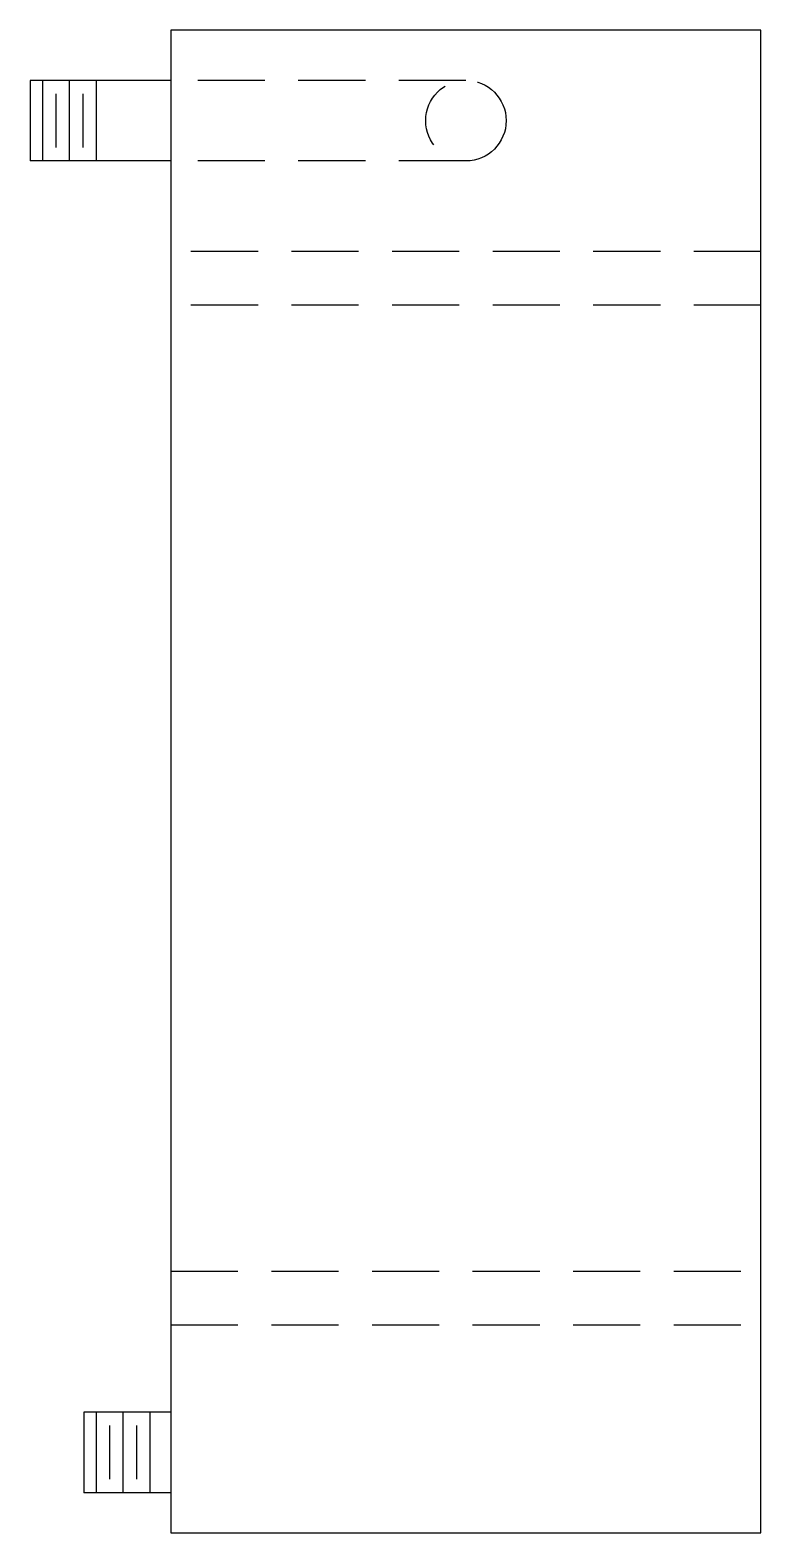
# Model space of a CAD drawing. Extents: x -527.7 to -500.4, y 1419.8 to 1475.8.
import ezdxf

# ---------------------------------------------------------------- set-up
doc = ezdxf.new("R2010")
doc.units = 0
doc.header["$LTSCALE"] = 10
doc.header["$MEASUREMENT"] = 0
doc.linetypes.add('HIDDEN', pattern=[0.375, 0.25, -0.125])
doc.layers.get('0').update_dxf_attribs({"linetype": 'CONTINUOUS'})

msp = doc.modelspace()

# ---------------------------------------------------------------- linework, layer by layer
for p, q in [((-500.42, 1475.807), (-522.42, 1475.807)), ((-522.42, 1475.807), (-522.42, 1419.807)), ((-500.42, 1419.807), (-500.42, 1475.807)), ((-522.42, 1473.932), (-527.67, 1473.932)), ((-527.67, 1473.932), (-527.67, 1470.932)), ((-527.206, 1473.932), (-527.206, 1470.932)), ((-526.206, 1473.932), (-526.206, 1470.932)), ((-525.206, 1473.932), (-525.206, 1470.932)), ((-526.706, 1473.432), (-526.706, 1471.432)), ((-525.706, 1473.432), (-525.706, 1471.432)), ((-522.42, 1470.932), (-527.67, 1470.932)), ((-525.67, 1424.307), (-525.67, 1421.307)), ((-522.42, 1424.307), (-525.67, 1424.307)), ((-525.206, 1424.307), (-525.206, 1421.307)), ((-524.206, 1424.307), (-524.206, 1421.307)), ((-523.206, 1424.307), (-523.206, 1421.307)), ((-524.706, 1423.807), (-524.706, 1421.807)), ((-523.706, 1423.807), (-523.706, 1421.807)), ((-522.42, 1421.307), (-525.67, 1421.307)), ((-522.42, 1419.807), (-500.42, 1419.807))]:
    msp.add_line(p, q)
at = {"linetype": 'HIDDEN'}
for p, q in [((-511.42, 1473.932), (-522.42, 1473.932)), ((-511.42, 1470.932), (-522.42, 1470.932)), ((-500.42, 1467.557), (-522.42, 1467.557)), ((-500.42, 1465.557), (-522.42, 1465.557)), ((-522.42, 1429.557), (-500.42, 1429.557)), ((-522.42, 1427.557), (-500.42, 1427.557))]:
    msp.add_line(p, q, dxfattribs=at)
msp.add_circle((-511.42, 1472.432), 1.5, dxfattribs=at)

doc.saveas('drawing.dxf')
